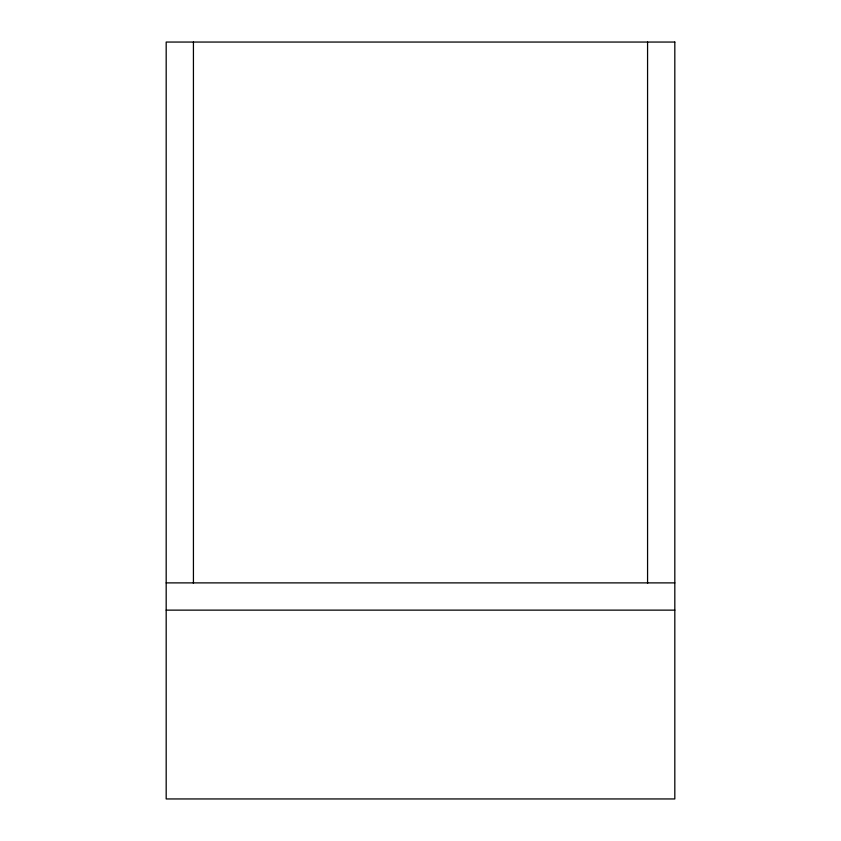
<?xml version="1.0" encoding="UTF-8"?>
<svg xmlns="http://www.w3.org/2000/svg" width="841" height="841" viewBox="0 0 841 841"><rect width="100%" height="100%" fill="white"/><g stroke="black" fill="none" stroke-linecap="round" stroke-linejoin="round"><path stroke-width="1.26" d="M166.182 582.887L674.818 582.887M166.182 610.135L674.818 610.135M647.57 42.05L647.57 583.444M193.43 42.05L193.43 583.444M674.818 42.05L166.182 42.05L166.182 798.95L674.818 798.95L674.818 42.05"/></g></svg>
